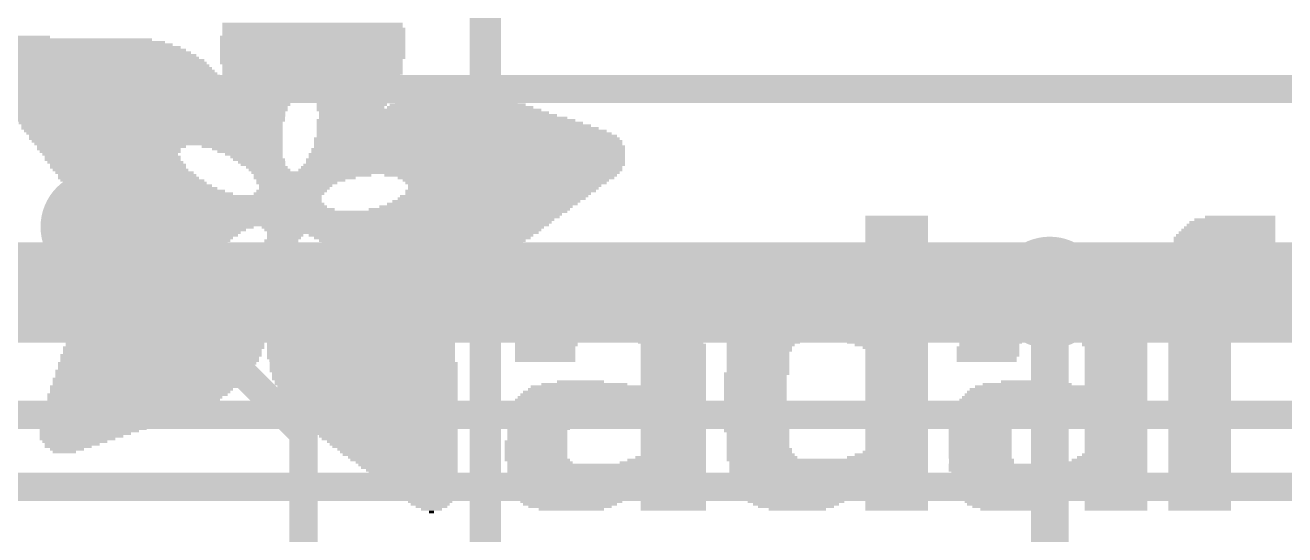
# Model space of a CAD drawing. Extents: x -17.8 to 79, y -18.3 to 67.8.
# Drawn here: x 46.95 to 57.15, y 36.14 to 40.27 of the extents above; entities that cross this region are included whole.
import ezdxf

# ---------------------------------------------------------------- set-up
doc = ezdxf.new("R2010")
doc.units = 0
for name, color, linetype in [('1', 12, 'CONTINUOUS'), ('16', 5, 'CONTINUOUS'), ('18', 3, 'CONTINUOUS'), ('200', 4, 'CONTINUOUS')]:
    doc.layers.add(name, color=color, linetype=linetype)

# ---------------------------------------------------------------- blocks, each defined once
blk = doc.blocks.new('RECT')
blk.add_solid([(-0.5, -0.5), (0.5, -0.5), (-0.5, 0.5), (0.5, 0.5)])
blk = doc.blocks.new('ROUNDV')
at = {"const_width": 0.5}
blk.add_lwpolyline([(0, -0.25, 1), (0, 0.25, 1), (0, -0.25)], format="xyb", dxfattribs=at)

msp = doc.modelspace()

# ---------------------------------------------------------------- linework, layer by layer
at = {"layer": '1'}
for points, const_width in [([(50.673, 44.45), (50.673, 22.86)], 0.254), ([(49.1998, 36.957), (47.5234, 38.6334)], 0.2286), ([(55.245, 35.24), (55.245, 38.1)], 0.3048), ([(49.1998, 33.782), (49.1998, 36.957)], 0.2286)]:
    msp.add_lwpolyline(points, dxfattribs=dict(at, const_width=const_width))
for points, const_width in [([(47.5638, 38.6738, 1), (47.483, 38.593)], 0.1143), ([(55.3212, 38.1, 1), (55.1688, 38.1)], 0.1524), ([(49.257, 36.957, 1), (49.1427, 36.957)], 0.1143), ([(49.1594, 36.9166, 1), (49.2402, 36.9974)], 0.1143)]:
    msp.add_lwpolyline(points, format="xyb", dxfattribs=dict(at, const_width=const_width))
at = {"layer": '16'}
for points, const_width in [([(38.354, 39.751), (62.992, 39.751)], 0.2286), ([(47.5234, 38.6334), (47.5234, 38.1)], 0.254), ([(44.069, 38.1), (47.5234, 38.1)], 0.8128), ([(47.5234, 38.1), (55.245, 38.1)], 0.8128), ([(55.245, 38.1), (59.817, 38.1)], 0.8128), ([(59.1566, 37.1094), (41.3512, 37.1094)], 0.2286), ([(41.4782, 36.5252), (58.5978, 36.5252)], 0.2286)]:
    msp.add_lwpolyline(points, dxfattribs=dict(at, const_width=const_width))
for points, const_width in [([(47.5869, 38.6334, 1), (47.4599, 38.6334)], 0.127), ([(47.5234, 38.3032, 1), (47.5234, 37.8968)], 0.4064), ([(47.5234, 37.8968, 1), (47.5234, 38.3032)], 0.4064), ([(55.245, 38.3032, 1), (55.245, 37.8968)], 0.4064), ([(55.245, 37.8968, 1), (55.245, 38.3032)], 0.4064), ([(47.4599, 38.1, 1), (47.5869, 38.1)], 0.127)]:
    msp.add_lwpolyline(points, format="xyb", dxfattribs=dict(at, const_width=const_width))

# ---------------------------------------------------------------- block references
at = {"layer": '18', "xscale": 0.9064, "yscale": 0.9064}
for p in [(47.5234, 38.6334), (47.5234, 38.6334), (55.245, 38.1), (55.245, 38.1)]:
    msp.add_blockref('ROUNDV', p, dxfattribs=at)
at = {"layer": '200', "yscale": 0.0212}
for p, xscale in [((49.274, 40.2786), 1.4604), ((49.274, 40.2574), 1.4604), ((49.2846, 40.2362), 1.4816), ((49.2846, 40.2151), 1.4816), ((49.2846, 40.1939), 1.4816), ((47.3903, 40.1092), 1.5028), ((47.3691, 40.1304), 1.4181), ((47.3268, 40.1516), 1.2911), ((46.9775, 40.1727), 0.3387), ((49.274, 40.1727), 1.5028), ((49.274, 40.1516), 1.5028), ((49.274, 40.1304), 1.5028), ((49.274, 40.1092), 1.5028), ((47.4644, 40.0034), 1.7779), ((47.422, 40.0669), 1.6509), ((47.4432, 40.0457), 1.6933), ((47.4644, 40.0246), 1.7356), ((47.4114, 40.0881), 1.5874), ((49.274, 40.0881), 1.5028), ((49.274, 40.0669), 1.5028), ((49.274, 40.0457), 1.5028), ((49.274, 40.0246), 1.5028), ((49.274, 40.0034), 1.5028), ((47.4855, 39.9822), 1.8203), ((47.4961, 39.9611), 1.8414), ((47.5067, 39.9399), 1.8626), ((47.5384, 39.8976), 1.8838), ((47.5279, 39.9187), 1.8626), ((49.2634, 39.9822), 1.4816), ((49.2634, 39.9611), 1.4816), ((49.274, 39.9399), 1.4604), ((49.274, 39.9187), 1.4604), ((49.274, 39.8976), 1.4604), ((47.549, 39.8764), 1.9049), ((47.5702, 39.8552), 1.9049), ((47.5913, 39.8341), 1.9049), ((47.5913, 39.8129), 1.9049), ((48.311, 39.7917), 3.3019), ((49.2634, 39.8552), 1.4393), ((49.274, 39.8764), 1.4604), ((49.274, 39.8341), 1.4181), ((49.274, 39.8129), 1.4181), ((47.9194, 39.7494), 2.4764), ((47.9406, 39.7706), 2.5187), ((47.9194, 39.7282), 2.4341), ((47.93, 39.7071), 2.4129), ((47.93, 39.6859), 2.3706), ((49.6021, 39.7706), 0.7196), ((49.6021, 39.7494), 0.6773), ((49.6127, 39.7282), 0.6561), ((49.6021, 39.7071), 0.635), ((49.6127, 39.6859), 0.6138), ((50.4064, 39.6859), 0.8043), ((50.3958, 39.7071), 0.6561), ((50.3958, 39.7282), 0.5291), ((50.3852, 39.7494), 0.2963), ((47.9194, 39.6647), 2.3494), ((47.93, 39.6436), 2.3282), ((47.9406, 39.6224), 2.3071), ((47.9406, 39.6012), 2.2647), ((47.9406, 39.5801), 2.2647), ((50.2159, 39.5801), 1.8203), ((49.6021, 39.6647), 0.5926), ((49.6021, 39.6436), 0.5926), ((49.5915, 39.6224), 0.5715), ((49.5809, 39.6012), 0.5503), ((50.4699, 39.6012), 1.1853), ((50.4487, 39.6224), 1.1006), ((50.4382, 39.6436), 0.9948), ((50.417, 39.6647), 0.9101), ((47.9406, 39.5589), 2.2224), ((47.9512, 39.5378), 2.2012), ((47.9617, 39.5166), 2.1801), ((47.9617, 39.4954), 2.1801), ((50.3535, 39.4954), 2.0954), ((50.2582, 39.5589), 1.8626), ((50.29, 39.5378), 1.9261), ((50.3323, 39.5166), 2.0108), ((47.9617, 39.4743), 2.1377), ((47.9723, 39.4531), 2.1166), ((47.9723, 39.4319), 2.1166), ((47.9829, 39.4108), 2.0954), ((47.9935, 39.3896), 2.0743), ((50.3852, 39.4743), 2.1589), ((50.417, 39.4531), 2.2224), ((50.4487, 39.4319), 2.2859), ((50.4805, 39.4108), 2.3494), ((50.5016, 39.3896), 2.3917), ((48.0041, 39.3684), 2.0531), ((48.0041, 39.3473), 2.0531), ((48.0147, 39.3261), 2.0319), ((48.0252, 39.3049), 2.0108), ((47.6443, 39.2838), 1.2065), ((48.7026, 39.2838), 0.6561), ((50.5228, 39.3473), 2.4764), ((50.5334, 39.3261), 2.4976), ((50.5334, 39.3049), 2.4976), ((50.544, 39.2838), 2.5187), ((50.5228, 39.3684), 2.4341), ((47.6231, 39.2626), 1.1641), ((47.6337, 39.2414), 1.143), ((47.6337, 39.2203), 1.1006), ((47.6548, 39.1991), 1.1006), ((47.6548, 39.1779), 1.1006), ((48.7449, 39.2626), 0.5715), ((48.766, 39.2414), 0.5291), ((48.7978, 39.2203), 0.4657), ((48.819, 39.1991), 0.4233), ((48.8401, 39.1779), 0.4233), ((50.5122, 39.1779), 2.5822), ((50.5228, 39.2203), 2.5611), ((50.5228, 39.1991), 2.5611), ((50.5334, 39.2626), 2.5399), ((50.5334, 39.2414), 2.5399), ((47.676, 39.1568), 1.1006), ((47.6972, 39.1356), 1.1006), ((47.6972, 39.1144), 1.1006), ((47.7183, 39.0933), 1.1006), ((47.7501, 39.0721), 1.1218), ((48.8613, 39.1568), 0.381), ((48.8719, 39.1356), 0.3598), ((48.9036, 39.1144), 0.3387), ((48.9248, 39.0933), 0.3387), ((50.2688, 39.0721), 2.9844), ((50.4699, 39.0933), 2.6246), ((50.4805, 39.1144), 2.6034), ((50.5016, 39.1356), 2.6034), ((50.5122, 39.1568), 2.5822), ((47.7818, 39.0298), 1.143), ((47.7713, 39.0509), 1.1218), ((47.8136, 39.0086), 1.1641), ((47.8348, 38.9874), 1.1641), ((49.274, 39.0509), 0.9525), ((49.2105, 39.0298), 0.8255), ((49.1788, 39.0086), 0.7196), ((49.147, 38.9874), 0.6561), ((50.798, 39.0509), 1.8838), ((50.8403, 39.0298), 1.7568), ((50.8403, 39.0086), 1.6721), ((50.8403, 38.9874), 1.6298), ((47.8665, 38.9663), 1.1853), ((47.8983, 38.9451), 1.2065), ((47.9406, 38.9239), 1.2488), ((47.9829, 38.9028), 1.2911), ((48.3533, 38.8816), 1.9896), ((49.0835, 38.9028), 0.5715), ((49.1047, 38.9239), 0.5715), ((49.1365, 38.9663), 0.5926), ((49.1259, 38.9451), 0.5715), ((50.7451, 38.8816), 1.5239), ((50.798, 38.9239), 1.5451), ((50.7768, 38.9028), 1.5028), ((50.8191, 38.9451), 1.5451), ((50.8297, 38.9663), 1.5663), ((48.3639, 38.8604), 1.9684), ((48.3745, 38.8393), 1.9473), ((48.4062, 38.8181), 1.9261), ((48.4274, 38.7969), 1.9261), ((48.4697, 38.7758), 1.9684), ((50.544, 38.7758), 1.6298), ((50.5969, 38.7969), 1.5663), ((50.6498, 38.8181), 1.5451), ((50.6816, 38.8393), 1.5239), ((50.7239, 38.8604), 1.5239), ((49.4328, 38.7546), 3.8098), ((49.4328, 38.7335), 3.7252), ((49.4434, 38.7123), 3.6617), ((49.4434, 38.6911), 3.577), ((49.4645, 38.67), 3.4924), ((54.0046, 38.7123), 0.508), ((54.0046, 38.6911), 0.508), ((54.0046, 38.67), 0.508), ((56.7244, 38.67), 0.6985), ((56.7456, 38.6911), 0.6561), ((56.7879, 38.7123), 0.5715), ((49.4963, 38.6488), 3.3865), ((48.2475, 38.5641), 0.8466), ((48.2792, 38.5853), 0.8255), ((48.3216, 38.6065), 0.8255), ((48.3851, 38.6276), 0.8255), ((50.0042, 38.6276), 2.2859), ((50.0042, 38.6065), 2.2436), ((50.0042, 38.5853), 2.2012), ((49.0518, 38.5641), 0.2963), ((50.1524, 38.5641), 1.8203), ((54.0046, 38.6488), 0.508), ((54.0046, 38.6276), 0.508), ((54.0046, 38.6065), 0.508), ((54.0046, 38.5853), 0.508), ((54.0046, 38.5641), 0.508), ((56.6715, 38.5641), 0.8043), ((56.6821, 38.5853), 0.7831), ((56.6926, 38.6065), 0.762), ((56.7032, 38.6276), 0.7408), ((56.7138, 38.6488), 0.7196), ((48.1099, 38.4583), 0.8678), ((48.1311, 38.4795), 0.8678), ((48.1522, 38.5006), 0.8678), ((48.1734, 38.5218), 0.8678), ((48.2052, 38.543), 0.8466), ((49.0095, 38.4583), 0.2963), ((49.02, 38.5218), 0.2752), ((49.02, 38.5006), 0.2752), ((49.02, 38.4795), 0.2752), ((49.0412, 38.543), 0.2752), ((50.163, 38.543), 1.7568), ((50.163, 38.5218), 1.6721), ((50.163, 38.5006), 1.6298), ((50.163, 38.4795), 1.5874), ((50.1524, 38.4583), 1.5239), ((54.0046, 38.543), 0.508), ((54.0046, 38.5218), 0.508), ((54.0046, 38.5006), 0.508), ((54.0046, 38.4795), 0.508), ((54.0046, 38.4583), 0.508), ((56.6503, 38.4795), 0.8466), ((56.6503, 38.4583), 0.8466), ((56.6609, 38.543), 0.8255), ((56.6609, 38.5218), 0.8255), ((56.6609, 38.5006), 0.8255), ((48.0252, 38.3736), 0.8678), ((48.0464, 38.3948), 0.8678), ((48.0676, 38.416), 0.8678), ((48.0887, 38.4371), 0.8678), ((48.9883, 38.3948), 0.3387), ((48.9989, 38.3736), 0.3598), ((48.9989, 38.416), 0.3175), ((49.0095, 38.4371), 0.2963), ((50.1418, 38.4371), 1.5028), ((50.1312, 38.416), 1.4393), ((50.1207, 38.3948), 1.3758), ((50.0995, 38.3736), 1.3334), ((54.0046, 38.4371), 0.508), ((54.0046, 38.416), 0.508), ((54.0046, 38.3948), 0.508), ((54.0046, 38.3736), 0.508), ((56.6397, 38.3948), 0.8678), ((56.6397, 38.3736), 0.8678), ((56.6503, 38.4371), 0.8466), ((56.6503, 38.416), 0.8466), ((47.9512, 38.2678), 0.889), ((47.9723, 38.3101), 0.889), ((47.9618, 38.289), 0.8678), ((47.9935, 38.3313), 0.889), ((48.0041, 38.3525), 0.8678), ((48.9565, 38.2678), 0.4868), ((48.9671, 38.289), 0.4656), ((48.9671, 38.3101), 0.4233), ((48.9777, 38.3313), 0.4022), ((48.9883, 38.3525), 0.381), ((50.0889, 38.3525), 1.2699), ((50.0783, 38.3313), 1.2065), ((50.0466, 38.3101), 1.143), ((49.7926, 38.289), 0.5926), ((49.8032, 38.2678), 0.6138), ((50.3323, 38.289), 0.4022), ((50.3323, 38.2678), 0.1905), ((54.0046, 38.3525), 0.508), ((54.0046, 38.3313), 0.508), ((54.0046, 38.3101), 0.508), ((54.0046, 38.289), 0.508), ((54.0046, 38.2678), 0.508), ((56.6397, 38.3525), 0.8678), ((56.6397, 38.3313), 0.8678), ((56.4704, 38.3101), 0.5291), ((56.4704, 38.289), 0.5291), ((56.4598, 38.2678), 0.508), ((47.8983, 38.162), 0.9101), ((47.9088, 38.1831), 0.889), ((47.9194, 38.2043), 0.9101), ((47.93, 38.2466), 0.889), ((47.93, 38.2255), 0.889), ((48.9142, 38.162), 0.6561), ((48.9354, 38.1831), 0.6138), ((48.9354, 38.2043), 0.5715), ((48.946, 38.2255), 0.5503), ((48.946, 38.2466), 0.508), ((49.8243, 38.2466), 0.6138), ((49.8349, 38.2255), 0.635), ((49.8455, 38.2043), 0.6561), ((49.8773, 38.162), 0.6773), ((49.8667, 38.1831), 0.6561), ((54.0046, 38.2466), 0.508), ((54.0046, 38.2255), 0.508), ((54.0046, 38.2043), 0.508), ((54.0046, 38.1831), 0.508), ((54.0046, 38.162), 0.508), ((56.4598, 38.2466), 0.508), ((56.4598, 38.2255), 0.508), ((56.4598, 38.2043), 0.508), ((56.4598, 38.1831), 0.508), ((56.4598, 38.162), 0.508), ((48.3533, 38.0773), 1.9049), ((48.3639, 38.0561), 1.9261), ((47.8983, 38.1196), 0.9525), ((47.9194, 38.0985), 0.9948), ((47.9088, 38.1408), 0.9313), ((48.8719, 38.0985), 0.8255), ((48.9036, 38.1196), 0.762), ((48.9142, 38.1408), 0.6985), ((49.8878, 38.1408), 0.6985), ((49.8984, 38.1196), 0.7196), ((49.9196, 38.0985), 0.7196), ((49.9196, 38.0773), 0.7196), ((49.9302, 38.0561), 0.7408), ((51.6869, 38.0561), 1.2488), ((51.6763, 38.0773), 1.1853), ((51.6763, 38.0985), 1.0583), ((53.2109, 38.0561), 0.7831), ((53.2109, 38.0773), 0.6985), ((53.2109, 38.0985), 0.5715), ((53.232, 38.1196), 0.3598), ((54.0046, 38.1408), 0.508), ((54.0046, 38.1196), 0.508), ((54.0046, 38.0985), 0.508), ((54.0046, 38.0773), 0.508), ((54.0046, 38.0561), 0.508), ((55.264, 38.0561), 1.2488), ((55.264, 38.0773), 1.1641), ((55.264, 38.0985), 1.0371), ((56.4598, 38.1408), 0.508), ((56.4598, 38.1196), 0.508), ((56.6397, 38.0985), 0.8678), ((56.6397, 38.0773), 0.8678), ((56.6397, 38.0561), 0.8678), ((48.3851, 37.9715), 2.0531), ((48.3957, 37.9503), 2.0743), ((48.3639, 38.035), 1.9684), ((48.3639, 38.0138), 1.9684), ((48.3745, 37.9926), 1.9896), ((49.9408, 37.9715), 0.8043), ((49.9408, 37.9503), 0.8043), ((49.9302, 38.035), 0.7408), ((49.9408, 38.0138), 0.762), ((49.9408, 37.9926), 0.762), ((51.6763, 37.9503), 1.4393), ((51.6763, 37.9715), 1.3969), ((51.6763, 38.0138), 1.3546), ((51.6869, 37.9926), 1.3758), ((51.6869, 38.035), 1.2911), ((53.2215, 37.9503), 1.016), ((53.2215, 37.9715), 0.9736), ((53.2215, 37.9926), 0.9313), ((53.2215, 38.0138), 0.889), ((53.2109, 38.035), 0.8255), ((54.0046, 38.035), 0.508), ((54.0046, 38.0138), 0.508), ((54.0046, 37.9926), 0.508), ((54.0046, 37.9715), 0.508), ((54.0046, 37.9503), 0.508), ((55.2745, 37.9503), 1.4393), ((55.264, 37.9926), 1.3758), ((55.2745, 37.9715), 1.3969), ((55.264, 38.0138), 1.3334), ((55.264, 38.035), 1.2911), ((56.6397, 38.035), 0.8678), ((56.6397, 38.0138), 0.8678), ((56.6397, 37.9926), 0.8678), ((56.6397, 37.9715), 0.8678), ((56.6397, 37.9503), 0.8678), ((48.8507, 37.908), 3.0267), ((48.8507, 37.8868), 3.0267), ((48.8613, 37.8657), 3.0479), ((48.4168, 37.9291), 2.1166), ((49.9302, 37.9291), 0.8678), ((51.6763, 37.908), 1.4816), ((51.6763, 37.8868), 1.4816), ((51.6869, 37.8657), 1.5028), ((51.6869, 37.9291), 1.4604), ((53.4649, 37.8657), 1.5874), ((53.4754, 37.908), 1.5663), ((53.4754, 37.8868), 1.5663), ((53.486, 37.9291), 1.5451), ((55.2745, 37.908), 1.4816), ((55.2745, 37.8868), 1.4816), ((55.2745, 37.8657), 1.4816), ((55.264, 37.9291), 1.4604), ((56.6397, 37.9291), 0.8678), ((56.6397, 37.908), 0.8678), ((56.6397, 37.8868), 0.8678), ((56.6397, 37.8657), 0.8678), ((48.8507, 37.781), 3.1114), ((48.8507, 37.7598), 3.1114), ((48.8507, 37.8445), 3.069), ((48.8507, 37.8233), 3.069), ((48.8613, 37.8022), 3.0902), ((51.6763, 37.8022), 1.5239), ((51.6763, 37.781), 1.5239), ((51.6763, 37.7598), 1.5239), ((51.6869, 37.8445), 1.5028), ((51.6869, 37.8233), 1.5028), ((53.4543, 37.8022), 1.6086), ((53.4543, 37.781), 1.6086), ((53.4543, 37.7598), 1.6086), ((53.4649, 37.8445), 1.5874), ((53.4649, 37.8233), 1.5874), ((55.264, 37.8445), 1.5028), ((55.2745, 37.8233), 1.5239), ((55.2745, 37.8022), 1.5239), ((55.2745, 37.781), 1.5239), ((55.2745, 37.7598), 1.5239), ((56.6397, 37.8445), 0.8678), ((56.6397, 37.8233), 0.8678), ((56.6397, 37.8022), 0.8678), ((56.6397, 37.781), 0.8678), ((56.6397, 37.7598), 0.8678), ((48.0676, 37.654), 1.6298), ((48.8507, 37.7175), 3.1537), ((48.0782, 37.6963), 1.6086), ((48.0782, 37.6752), 1.6086), ((48.8507, 37.7387), 3.1114), ((49.6656, 37.6963), 1.5239), ((49.6656, 37.6752), 1.5239), ((49.6656, 37.654), 1.5239), ((51.6763, 37.7387), 1.5239), ((51.1684, 37.6963), 0.508), ((51.1684, 37.6752), 0.508), ((51.1578, 37.654), 0.4868), ((51.179, 37.7175), 0.5291), ((52.1632, 37.7175), 0.5503), ((52.1737, 37.6963), 0.5291), ((52.1949, 37.6752), 0.5291), ((52.1949, 37.654), 0.5291), ((52.9251, 37.6963), 0.5926), ((52.904, 37.6752), 0.5503), ((52.8934, 37.654), 0.5291), ((53.4543, 37.7387), 1.6086), ((53.4543, 37.7175), 1.6086), ((53.9305, 37.6963), 0.6561), ((53.9623, 37.6752), 0.5926), ((53.994, 37.654), 0.5291), ((54.7454, 37.654), 0.508), ((54.7771, 37.7175), 0.5291), ((55.2745, 37.7387), 1.5239), ((54.7666, 37.6963), 0.508), ((54.756, 37.6752), 0.4868), ((55.7508, 37.7175), 0.5715), ((55.7719, 37.6963), 0.5291), ((55.7719, 37.6752), 0.5291), ((55.7825, 37.654), 0.508), ((56.6397, 37.7387), 0.8678), ((56.6397, 37.7175), 0.8678), ((56.4598, 37.6963), 0.508), ((56.4598, 37.6752), 0.508), ((56.4598, 37.654), 0.508), ((48.0464, 37.5905), 1.6298), ((48.0358, 37.5693), 1.6086), ((48.0358, 37.5482), 1.6086), ((48.057, 37.6328), 1.6086), ((48.057, 37.6117), 1.6086), ((49.6656, 37.6328), 1.5239), ((49.6656, 37.6117), 1.5239), ((49.6656, 37.5905), 1.5239), ((49.6656, 37.5693), 1.5239), ((49.6762, 37.5482), 1.5028), ((51.1578, 37.6328), 0.4868), ((51.1578, 37.6117), 0.4868), ((51.1578, 37.5905), 0.4868), ((51.1578, 37.5693), 0.4868), ((51.1578, 37.5482), 0.4868), ((52.1949, 37.6328), 0.5291), ((52.1949, 37.6117), 0.5291), ((52.1949, 37.5905), 0.5291), ((52.1949, 37.5693), 0.5291), ((52.1949, 37.5482), 0.5291), ((52.8934, 37.6328), 0.5291), ((52.8828, 37.6117), 0.508), ((52.8828, 37.5905), 0.508), ((52.8828, 37.5693), 0.508), ((52.8828, 37.5482), 0.508), ((54.0046, 37.6328), 0.508), ((54.0046, 37.6117), 0.508), ((54.0046, 37.5905), 0.508), ((54.0046, 37.5693), 0.508), ((54.0046, 37.5482), 0.508), ((54.7454, 37.6328), 0.508), ((54.7454, 37.6117), 0.508), ((54.7454, 37.5905), 0.508), ((54.7348, 37.5693), 0.4868), ((54.7348, 37.5482), 0.4868), ((55.7825, 37.6328), 0.508), ((55.7825, 37.6117), 0.508), ((55.7825, 37.5905), 0.508), ((55.7825, 37.5693), 0.508), ((55.7825, 37.5482), 0.508), ((56.4598, 37.6328), 0.508), ((56.4598, 37.6117), 0.508), ((56.4598, 37.5905), 0.508), ((56.4598, 37.5693), 0.508), ((56.4598, 37.5482), 0.508), ((47.9723, 37.4423), 1.5663), ((47.9829, 37.4635), 1.5874), ((48.0147, 37.527), 1.6086), ((48.0041, 37.5058), 1.5874), ((48.0041, 37.4847), 1.5874), ((49.6868, 37.527), 1.5239), ((49.6868, 37.5058), 1.5239), ((49.6868, 37.4847), 1.5239), ((49.6868, 37.4635), 1.5239), ((49.6973, 37.4423), 1.5028), ((52.1949, 37.527), 0.5291), ((52.1949, 37.5058), 0.5291), ((52.1949, 37.4847), 0.5291), ((52.1949, 37.4635), 0.5291), ((52.1949, 37.4423), 0.5291), ((52.8722, 37.4423), 0.5291), ((52.8828, 37.527), 0.508), ((52.8828, 37.5058), 0.508), ((52.8828, 37.4847), 0.508), ((52.8828, 37.4635), 0.508), ((54.0046, 37.527), 0.508), ((54.0046, 37.5058), 0.508), ((54.0046, 37.4847), 0.508), ((54.0046, 37.4635), 0.508), ((54.0046, 37.4423), 0.508), ((55.7825, 37.527), 0.508), ((55.7825, 37.5058), 0.508), ((55.7825, 37.4847), 0.508), ((55.7825, 37.4635), 0.508), ((55.7825, 37.4423), 0.508), ((56.4598, 37.527), 0.508), ((56.4598, 37.5058), 0.508), ((56.4598, 37.4847), 0.508), ((56.4598, 37.4635), 0.508), ((56.4598, 37.4423), 0.508), ((47.9088, 37.3365), 1.5239), ((47.9512, 37.4), 1.5663), ((47.9406, 37.3788), 1.5451), ((47.93, 37.3577), 1.5239), ((47.9618, 37.4212), 1.5451), ((49.6973, 37.4212), 1.5028), ((49.6973, 37.4), 1.5028), ((49.7079, 37.3788), 1.4816), ((49.7079, 37.3577), 1.4816), ((49.7185, 37.3365), 1.4604), ((51.7504, 37.3365), 1.4181), ((51.4753, 37.3577), 0.6985), ((51.4435, 37.3788), 0.381), ((52.1949, 37.4212), 0.5291), ((52.1949, 37.4), 0.5291), ((52.1949, 37.3788), 0.5291), ((52.1949, 37.3577), 0.5291), ((52.8616, 37.4212), 0.508), ((52.8616, 37.4), 0.508), ((52.8616, 37.3788), 0.508), ((52.8616, 37.3577), 0.508), ((52.8616, 37.3365), 0.508), ((54.0046, 37.4212), 0.508), ((54.0046, 37.4), 0.508), ((54.0046, 37.3788), 0.508), ((54.0046, 37.3577), 0.508), ((54.0046, 37.3365), 0.508), ((55.338, 37.3365), 1.3969), ((55.0629, 37.3577), 0.7196), ((55.0417, 37.3788), 0.381), ((55.7825, 37.4212), 0.508), ((55.7825, 37.4), 0.508), ((55.7825, 37.3788), 0.508), ((55.7825, 37.3577), 0.508), ((56.4598, 37.4212), 0.508), ((56.4598, 37.4), 0.508), ((56.4598, 37.3788), 0.508), ((56.4598, 37.3577), 0.508), ((56.4598, 37.3365), 0.508), ((47.8559, 37.273), 1.4604), ((47.8348, 37.2518), 1.4181), ((47.8877, 37.3153), 1.4816), ((47.8771, 37.2942), 1.4604), ((49.7185, 37.3153), 1.4604), ((49.7291, 37.2942), 1.4393), ((49.7291, 37.273), 1.4393), ((49.7397, 37.2518), 1.4181), ((51.6975, 37.2518), 1.5239), ((51.7081, 37.273), 1.5028), ((51.7187, 37.2942), 1.4816), ((51.7398, 37.3153), 1.4393), ((52.8616, 37.3153), 0.508), ((52.8616, 37.2942), 0.508), ((52.8616, 37.273), 0.508), ((52.8616, 37.2518), 0.508), ((54.0046, 37.3153), 0.508), ((54.0046, 37.2942), 0.508), ((54.0046, 37.273), 0.508), ((54.0046, 37.2518), 0.508), ((55.2851, 37.2518), 1.5028), ((55.2957, 37.273), 1.4816), ((55.3063, 37.2942), 1.4604), ((55.3169, 37.3153), 1.4393), ((56.4598, 37.3153), 0.508), ((56.4598, 37.2942), 0.508), ((56.4598, 37.273), 0.508), ((56.4598, 37.2518), 0.508), ((47.7289, 37.146), 1.2911), ((47.7924, 37.2095), 1.3758), ((47.7818, 37.1883), 1.3546), ((47.7607, 37.1672), 1.3123), ((47.8242, 37.2307), 1.3969), ((49.7503, 37.2307), 1.3969), ((49.7503, 37.2095), 1.3969), ((49.7608, 37.1883), 1.3758), ((49.7714, 37.1672), 1.3546), ((49.782, 37.146), 1.3334), ((51.6658, 37.146), 1.5874), ((51.6763, 37.1883), 1.5663), ((51.6763, 37.1672), 1.5663), ((51.6869, 37.2307), 1.5451), ((51.6869, 37.2095), 1.5451), ((52.8616, 37.2307), 0.508), ((52.8616, 37.2095), 0.508), ((52.8616, 37.1883), 0.508), ((52.8616, 37.1672), 0.508), ((52.8616, 37.146), 0.508), ((54.0046, 37.2307), 0.508), ((54.0046, 37.2095), 0.508), ((54.0046, 37.1883), 0.508), ((54.0046, 37.1672), 0.508), ((54.0046, 37.146), 0.508), ((55.2534, 37.1672), 1.5663), ((55.2534, 37.146), 1.5663), ((55.264, 37.2095), 1.5451), ((55.264, 37.1883), 1.5451), ((55.2745, 37.2307), 1.5239), ((56.4598, 37.2307), 0.508), ((56.4598, 37.2095), 0.508), ((56.4598, 37.1883), 0.508), ((56.4598, 37.1672), 0.508), ((56.4598, 37.146), 0.508), ((47.5913, 37.0614), 1.0583), ((47.5596, 37.0402), 0.9948), ((47.6972, 37.1248), 1.2276), ((47.676, 37.1037), 1.1853), ((47.6337, 37.0825), 1.1006), ((49.782, 37.1248), 1.3334), ((49.7926, 37.1037), 1.3123), ((49.8032, 37.0825), 1.2911), ((49.8138, 37.0614), 1.27), ((49.8243, 37.0402), 1.2488), ((51.126, 37.0402), 0.5503), ((51.6552, 37.0825), 1.6086), ((51.1578, 37.0614), 0.6138), ((51.6658, 37.1248), 1.5874), ((51.6658, 37.1037), 1.5874), ((52.1949, 37.0614), 0.5291), ((52.1949, 37.0402), 0.5291), ((52.8616, 37.1248), 0.508), ((52.8616, 37.1037), 0.508), ((52.8616, 37.0825), 0.508), ((52.8616, 37.0614), 0.508), ((52.8616, 37.0402), 0.508), ((54.0046, 37.1248), 0.508), ((54.0046, 37.1037), 0.508), ((54.0046, 37.0825), 0.508), ((54.0046, 37.0614), 0.508), ((54.0046, 37.0402), 0.508), ((54.7136, 37.0402), 0.5291), ((55.2428, 37.1037), 1.5874), ((55.2428, 37.0825), 1.5874), ((54.756, 37.0614), 0.6138), ((55.2534, 37.1248), 1.5663), ((55.7825, 37.0614), 0.508), ((55.7825, 37.0402), 0.508), ((56.4598, 37.1248), 0.508), ((56.4598, 37.1037), 0.508), ((56.4598, 37.0825), 0.508), ((56.4598, 37.0614), 0.508), ((56.4598, 37.0402), 0.508), ((47.4961, 36.9979), 0.8678), ((47.4644, 36.9767), 0.8043), ((47.4326, 36.9555), 0.7408), ((47.4009, 36.9344), 0.6773), ((47.5279, 37.019), 0.9313), ((49.8349, 37.019), 1.2276), ((49.8455, 36.9979), 1.2065), ((49.8561, 36.9767), 1.1853), ((49.8773, 36.9555), 1.143), ((49.8878, 36.9344), 1.1218), ((51.1049, 37.019), 0.508), ((51.1049, 36.9979), 0.508), ((51.0943, 36.9767), 0.4868), ((51.0943, 36.9555), 0.4868), ((51.0943, 36.9344), 0.4868), ((52.1949, 37.019), 0.5291), ((52.1949, 36.9979), 0.5291), ((52.1949, 36.9767), 0.5291), ((52.1949, 36.9555), 0.5291), ((52.1949, 36.9344), 0.5291), ((52.8722, 37.019), 0.5291), ((52.8722, 36.9979), 0.5291), ((52.8722, 36.9767), 0.5291), ((52.8828, 36.9555), 0.508), ((52.8828, 36.9344), 0.508), ((54.0046, 37.019), 0.508), ((54.0046, 36.9979), 0.508), ((54.0046, 36.9767), 0.508), ((54.0046, 36.9555), 0.508), ((54.0046, 36.9344), 0.508), ((54.6819, 36.9979), 0.508), ((54.6819, 36.9767), 0.508), ((54.6819, 36.9555), 0.508), ((54.6819, 36.9344), 0.508), ((54.7031, 37.019), 0.508), ((55.7825, 37.019), 0.508), ((55.7825, 36.9979), 0.508), ((55.7825, 36.9767), 0.508), ((55.7825, 36.9555), 0.508), ((55.7825, 36.9344), 0.508), ((56.4598, 37.019), 0.508), ((56.4598, 36.9979), 0.508), ((56.4598, 36.9767), 0.508), ((56.4598, 36.9555), 0.508), ((56.4598, 36.9344), 0.508), ((47.3691, 36.9132), 0.6138), ((47.3479, 36.892), 0.5291), ((47.3268, 36.8709), 0.4445), ((47.295, 36.8497), 0.381), ((47.2844, 36.8285), 0.2752), ((49.8984, 36.9132), 1.1006), ((49.9196, 36.892), 1.0583), ((49.9302, 36.8709), 1.0371), ((49.9408, 36.8497), 1.016), ((49.9619, 36.8285), 0.9736), ((51.0837, 36.892), 0.508), ((51.0837, 36.8709), 0.508), ((51.0837, 36.8497), 0.508), ((51.0837, 36.8285), 0.508), ((51.0943, 36.9132), 0.4868), ((52.1949, 36.9132), 0.5291), ((52.1949, 36.892), 0.5291), ((52.1949, 36.8709), 0.5291), ((52.1949, 36.8497), 0.5291), ((52.1949, 36.8285), 0.5291), ((52.8828, 36.9132), 0.508), ((52.8828, 36.892), 0.508), ((52.8828, 36.8709), 0.508), ((52.8828, 36.8497), 0.508), ((52.8934, 36.8285), 0.5291), ((54.0046, 36.9132), 0.508), ((54.0046, 36.892), 0.508), ((54.0046, 36.8709), 0.508), ((54.0046, 36.8497), 0.508), ((54.0046, 36.8285), 0.508), ((54.6819, 36.9132), 0.508), ((54.6819, 36.892), 0.508), ((54.6819, 36.8709), 0.508), ((54.6819, 36.8497), 0.508), ((54.6819, 36.8285), 0.508), ((55.7825, 36.9132), 0.508), ((55.7825, 36.892), 0.508), ((55.7825, 36.8709), 0.508), ((55.7825, 36.8497), 0.508), ((55.7825, 36.8285), 0.508), ((56.4598, 36.9132), 0.508), ((56.4598, 36.892), 0.508), ((56.4598, 36.8709), 0.508), ((56.4598, 36.8497), 0.508), ((56.4598, 36.8285), 0.508), ((47.2633, 36.8074), 0.1905), ((49.9725, 36.8074), 0.9525), ((49.9831, 36.7862), 0.9313), ((50.0042, 36.765), 0.889), ((50.0148, 36.7439), 0.8678), ((51.0837, 36.8074), 0.508), ((51.0837, 36.7862), 0.508), ((51.0837, 36.765), 0.508), ((51.0943, 36.7439), 0.5291), ((52.142, 36.7439), 0.635), ((52.1737, 36.765), 0.5715), ((52.1949, 36.8074), 0.5291), ((52.1949, 36.7862), 0.5291), ((52.8934, 36.8074), 0.5291), ((52.904, 36.7862), 0.5503), ((52.9146, 36.765), 0.5715), ((53.4437, 36.7439), 1.6298), ((53.9305, 36.765), 0.6561), ((53.9623, 36.7862), 0.5926), ((53.994, 36.8074), 0.5291), ((54.6819, 36.8074), 0.508), ((54.6819, 36.7862), 0.508), ((54.6819, 36.765), 0.508), ((54.6925, 36.7439), 0.5291), ((55.7296, 36.7439), 0.6138), ((55.7508, 36.765), 0.5715), ((55.7719, 36.7862), 0.5291), ((55.7825, 36.8074), 0.508), ((56.4598, 36.8074), 0.508), ((56.4598, 36.7862), 0.508), ((56.4598, 36.765), 0.508), ((56.4598, 36.7439), 0.508), ((50.036, 36.7227), 0.8255), ((50.0466, 36.7015), 0.8043), ((50.0572, 36.6804), 0.7831), ((50.0783, 36.6592), 0.7408), ((50.0889, 36.638), 0.7196), ((51.1155, 36.7227), 0.5291), ((51.6552, 36.7015), 1.6086), ((51.6552, 36.6804), 1.6086), ((51.6552, 36.6592), 1.6086), ((51.6552, 36.638), 1.6086), ((52.1103, 36.7227), 0.6985), ((53.4543, 36.7227), 1.6086), ((53.4543, 36.7015), 1.6086), ((53.4543, 36.6804), 1.6086), ((53.4543, 36.6592), 1.6086), ((53.4543, 36.638), 1.6086), ((55.2322, 36.7015), 1.6086), ((55.2322, 36.6804), 1.6086), ((55.2322, 36.6592), 1.6086), ((54.6925, 36.7227), 0.5291), ((55.2428, 36.638), 1.5874), ((55.6979, 36.7227), 0.6773), ((56.4598, 36.7227), 0.508), ((56.4598, 36.7015), 0.508), ((56.4598, 36.6804), 0.508), ((56.4598, 36.6592), 0.508), ((56.4598, 36.638), 0.508), ((50.0995, 36.6169), 0.6985), ((50.1207, 36.5957), 0.6561), ((50.1312, 36.5745), 0.635), ((50.1524, 36.5534), 0.5926), ((50.163, 36.5322), 0.5715), ((51.6552, 36.6169), 1.6086), ((51.6552, 36.5957), 1.6086), ((51.6658, 36.5745), 1.5874), ((51.6658, 36.5534), 1.5874), ((51.6658, 36.5322), 1.5874), ((53.4649, 36.6169), 1.5874), ((53.4649, 36.5957), 1.5874), ((53.4649, 36.5745), 1.5874), ((53.4754, 36.5534), 1.5663), ((53.2109, 36.5322), 1.0371), ((54.0046, 36.5322), 0.508), ((55.2428, 36.6169), 1.5874), ((55.2428, 36.5957), 1.5874), ((55.2428, 36.5745), 1.5874), ((55.2428, 36.5534), 1.5874), ((55.2534, 36.5322), 1.5663), ((56.4598, 36.6169), 0.508), ((56.4598, 36.5957), 0.508), ((56.4598, 36.5745), 0.508), ((56.4598, 36.5534), 0.508), ((56.4598, 36.5322), 0.508), ((50.1736, 36.511), 0.5503), ((50.1842, 36.4899), 0.4868), ((50.1947, 36.4687), 0.4657), ((50.2053, 36.4475), 0.4445), ((50.2265, 36.4264), 0.4022), ((51.6658, 36.511), 1.5874), ((51.4012, 36.4899), 1.016), ((51.38, 36.4687), 0.9736), ((51.38, 36.4475), 0.9313), ((51.38, 36.4264), 0.889), ((52.1949, 36.4899), 0.5291), ((52.1949, 36.4687), 0.5291), ((52.1949, 36.4475), 0.5291), ((52.1949, 36.4264), 0.5291), ((53.2109, 36.511), 0.9948), ((53.2003, 36.4899), 0.9736), ((53.2003, 36.4687), 0.9313), ((53.2003, 36.4475), 0.889), ((53.1897, 36.4264), 0.8255), ((54.0046, 36.511), 0.508), ((54.0046, 36.4899), 0.508), ((54.0046, 36.4687), 0.508), ((54.0046, 36.4475), 0.508), ((54.0046, 36.4264), 0.508), ((55.2534, 36.511), 1.5663), ((54.9888, 36.4899), 0.9948), ((54.9782, 36.4687), 0.9736), ((54.9782, 36.4475), 0.9313), ((54.9676, 36.4264), 0.8678), ((55.7825, 36.4899), 0.508), ((55.7825, 36.4687), 0.508), ((55.7825, 36.4475), 0.508), ((55.7825, 36.4264), 0.508), ((56.4598, 36.511), 0.508), ((56.4598, 36.4899), 0.508), ((56.4598, 36.4687), 0.508), ((56.4598, 36.4475), 0.508), ((56.4598, 36.4264), 0.508), ((50.2265, 36.4052), 0.3598), ((50.2265, 36.384), 0.3175), ((50.2371, 36.3629), 0.254), ((50.2371, 36.3417), 0.1693), ((50.2371, 36.3205), 0.0423), ((51.3694, 36.4052), 0.8255), ((51.3589, 36.384), 0.762), ((51.3589, 36.3629), 0.6773), ((51.3694, 36.3417), 0.5291), ((52.1949, 36.4052), 0.5291), ((52.1949, 36.384), 0.5291), ((52.1949, 36.3629), 0.5291), ((52.1949, 36.3417), 0.5291), ((53.1897, 36.4052), 0.7831), ((53.1897, 36.384), 0.6985), ((53.1897, 36.3629), 0.6138), ((53.2003, 36.3417), 0.4656), ((54.0046, 36.4052), 0.508), ((54.0046, 36.384), 0.508), ((54.0046, 36.3629), 0.508), ((54.0046, 36.3417), 0.508), ((54.9676, 36.4052), 0.8255), ((54.9571, 36.384), 0.762), ((54.9571, 36.3629), 0.6773), ((54.9571, 36.3417), 0.5503), ((55.7825, 36.4052), 0.508), ((55.7825, 36.384), 0.508), ((55.7825, 36.3629), 0.508), ((55.7825, 36.3417), 0.508), ((56.4598, 36.4052), 0.508), ((56.4598, 36.384), 0.508), ((56.4598, 36.3629), 0.508), ((56.4598, 36.3417), 0.508)]:
    msp.add_blockref('RECT', p, dxfattribs=dict(at, xscale=xscale))

doc.saveas('drawing.dxf')
